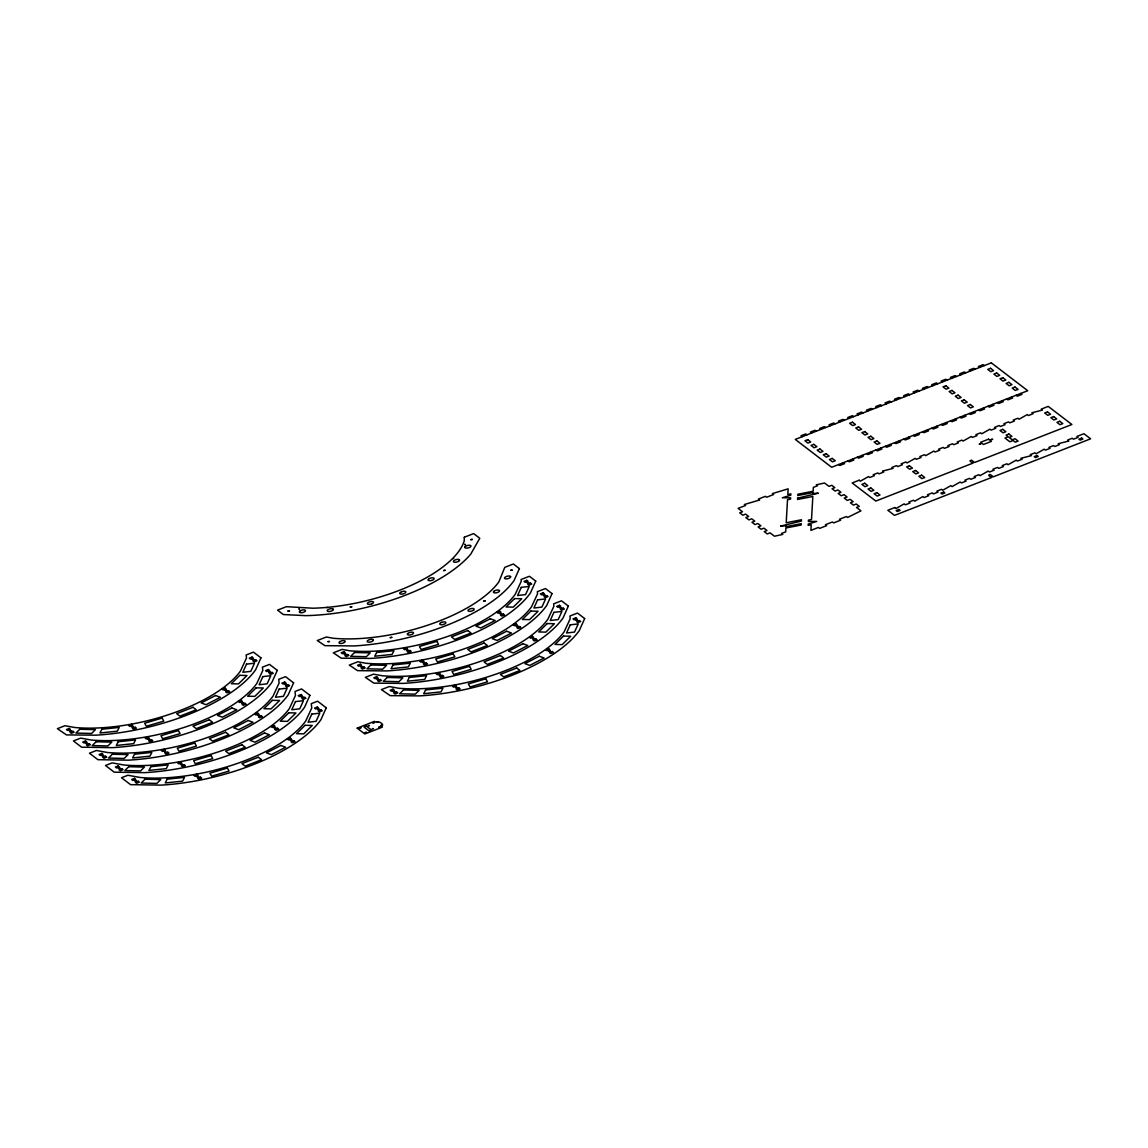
<?xml version="1.0" encoding="UTF-8"?>
<svg xmlns="http://www.w3.org/2000/svg" width="1148" height="1148" viewBox="0 0 1148 1148"><rect width="100%" height="100%" fill="white"/><g stroke="black" fill="none" stroke-linecap="round" stroke-linejoin="round"><path stroke-width="1.5" d="M299.169 608.957L299.542 609.158M464.897 544.152L465.514 544.626M299.04 609.172L299.154 608.856M465.184 544.855L464.811 544.568M326.75 607.708L327.553 607.392M453.761 558.315L453.001 558.717M984.338 365.595L983.119 364.662L978.44 366.485L979.675 367.417M1020.73 393.448L1021.95 394.381L1017.286 396.204L1016.066 395.271M974.996 369.24L973.777 368.307L969.113 370.13L970.333 371.062M1011.388 397.093L1012.608 398.026L1007.944 399.848L1006.724 398.916M965.669 372.885L964.435 371.952L959.771 373.774L960.991 374.707M1002.06 400.738L1003.28 401.671L998.616 403.493L997.382 402.561M956.327 376.53L955.107 375.597L950.429 377.419L951.663 378.352M992.719 404.383L993.938 405.316L989.275 407.138L988.055 406.205M946.985 380.175L945.765 379.242L941.102 381.064L942.321 381.997M983.377 408.028L984.611 408.961L979.933 410.783L978.713 409.85M937.658 383.819L936.424 382.887L931.76 384.709L932.98 385.642M974.049 411.673L975.269 412.606L970.605 414.428L969.371 413.495M928.316 387.464L927.096 386.532L922.418 388.354L923.652 389.287M964.707 415.318L965.927 416.25L961.263 418.073L960.044 417.14M918.974 391.109L917.754 390.176L913.091 391.999L914.31 392.932M955.366 418.963L956.6 419.895L951.922 421.732L950.702 420.785M909.646 394.754L908.412 393.821L903.749 395.644L904.968 396.577M946.038 422.608L947.258 423.555L942.594 425.377L941.36 424.43M900.305 398.399L899.085 397.466L894.407 399.289L895.641 400.221M936.696 426.252L937.916 427.2L933.252 429.022L932.033 428.075M890.963 402.044L889.743 401.111L885.079 402.934L886.299 403.866M927.354 429.897L928.589 430.844L923.91 432.667L922.691 431.72M881.635 405.703L880.401 404.756L875.737 406.579L876.957 407.526M918.027 433.542L919.247 434.489L914.583 436.312L913.349 435.365M872.293 409.348L871.074 408.401L866.396 410.223L867.63 411.171M908.685 437.187L909.905 438.134L905.241 439.957L904.021 439.01M862.952 412.993L861.732 412.046L857.068 413.868L858.288 414.815M899.343 440.832L900.577 441.779L895.899 443.602L894.679 442.654M853.624 416.638L852.39 415.691L847.726 417.513L848.946 418.46M890.016 444.477L891.235 445.424L886.572 447.246L885.338 446.299M844.282 420.283L843.062 419.336L838.384 421.158L839.619 422.105M880.674 448.122L881.894 449.069L877.23 450.891L876.01 449.944M834.94 423.928L833.721 422.981L829.057 424.803L830.277 425.75M871.332 451.767L872.566 452.714L867.888 454.536L866.668 453.589M825.613 427.573L824.379 426.626L819.715 428.448L820.935 429.395M862.005 455.412L863.224 456.359L858.56 458.181L857.326 457.234M816.271 431.218L815.051 430.27L810.373 432.093L811.607 433.04M852.663 459.056L853.882 460.004L849.219 461.826L847.999 460.879M806.929 434.862L805.709 433.915L801.046 435.738L802.265 436.685M843.321 462.701L844.555 463.649L839.877 465.471L838.657 464.524M464.294 537.25L464.208 540.938A112.274 45.317 -13.9 0 1 312.873 608.21L286.426 606.689L277.558 610.133L283.312 614.539L305.598 615.644A128.648 51.918 -13.9 0 0 470.723 554.168L479.778 538.283L473.636 533.59L464.294 537.235M780.726 526.057L786.036 525.712L785.993 526.674L801.261 523.703L801.189 525.009L785.906 527.98L785.691 531.854L781.487 533.49L782.706 534.437L774.484 536.231L770.064 532.844L767.266 533.949L764.209 531.596L767.008 530.505L763.951 528.166L761.153 529.257L758.082 526.918L760.894 525.827L757.824 523.488L755.025 524.579L751.969 522.24L754.767 521.135L751.71 518.796L748.912 519.886L745.841 517.547L748.654 516.457L745.583 514.117L742.785 515.208L739.728 512.869L742.526 511.778L738.107 508.392L745.626 505.45L744.392 504.517L759.632 499.983L758.398 499.05L765.4 496.309L766.634 497.256L773.623 494.515L772.403 493.583L788.131 488.847L787.815 494.458L790.872 493.87L790.8 495.175L782.333 497.773L790.642 497.801L790.57 499.107L787.514 499.71L786.208 522.742L801.491 519.771L801.419 521.077L780.726 526.057M797.63 498.16L797.544 499.466L812.827 496.496L811.521 519.527L808.465 520.116L808.393 521.436L816.702 521.45L808.249 524.048L808.163 525.368L811.22 524.765L810.904 530.376L818.409 527.449L819.629 528.381L826.632 525.655L825.412 524.722L832.415 521.981L833.635 522.914L840.637 520.188L839.418 519.255L846.42 516.514L847.64 517.447L860.943 510.846L856.508 507.459L859.307 506.368L856.25 504.029L853.452 505.12L850.395 502.781L853.194 501.69L850.137 499.337L847.324 500.442L844.268 498.089L847.066 496.998L844.01 494.659L841.211 495.749L838.155 493.41L840.953 492.32L837.896 489.981L835.098 491.071L832.027 488.732L834.826 487.627L831.769 485.288L828.971 486.379L824.551 483.007L816.328 484.8L817.548 485.733L813.344 487.383L813.128 491.244L797.846 494.228L797.774 495.534L813.057 492.564L812.999 493.525L818.309 493.181L797.63 498.16M510.63 576.726L510.343 577.444A3.128 1.263 -13.9 0 1 507.818 578.692L507.029 578.836A3.128 1.263 -13.9 0 1 504.575 577.831A3.128 1.263 -13.9 0 1 508.134 576.066L508.894 576.009A3.128 1.263 -13.9 0 1 510.63 576.726M373.33 640.039L373.258 640.383A3.128 1.263 -13.9 0 1 370.431 641.99L368.881 642.177A3.128 1.263 -13.9 0 1 367.274 641.072L367.547 640.699A3.128 1.263 -13.9 0 1 370.904 639.336A3.128 1.263 -13.9 0 1 373.33 640.039M333.322 609.488L333.207 609.846A3.128 1.263 -13.9 0 1 329.433 611.511A3.128 1.263 -13.9 0 1 327.324 610.349L327.639 609.975A3.128 1.263 -13.9 0 1 330.308 608.784L331.829 608.655A3.128 1.263 -13.9 0 1 333.322 609.488M464.983 546.936L464.854 547.295A3.128 1.263 -13.9 0 0 467.078 548.098L467.867 547.983A3.128 1.263 -13.9 0 0 470.938 546.247A3.128 1.263 -13.9 0 0 468.757 545.271L467.968 545.372A3.128 1.263 -13.9 0 0 465.299 546.563L464.983 546.936M407.497 633.811L407.368 634.17A3.128 1.263 -13.9 0 0 410.338 634.901A3.128 1.263 -13.9 0 0 413.481 632.993L413.395 632.677A3.128 1.263 -13.9 0 0 410.51 632.275L408.975 632.749A3.128 1.263 -13.9 0 0 407.497 633.811M372.784 722.795L374.363 722.594L372.784 722.795M260.955 657.861L255.645 669.743A128.648 51.918 -13.9 0 1 95.7 735.179L66.455 734.907L57.4 728.679L64.948 725.723L74.907 727.516A112.274 45.317 -13.9 0 0 240.42 671.092L246.49 658.005L246.146 654.991L253.478 652.136L260.955 657.861M277.285 670.346L271.961 682.228A128.648 51.918 -13.9 0 1 112.016 747.664L81.594 747.19L73.429 740.948L80.69 738.107L91.223 740.015A112.274 45.317 -13.9 0 0 256.75 683.591L262.806 670.489L262.418 667.16L269.507 664.391L277.285 670.346M293.601 682.845L288.277 694.712A128.648 51.918 -13.9 0 1 128.332 760.163L97.91 759.689L89.458 753.217L96.418 750.491L107.539 752.5A112.274 45.317 -13.9 0 0 273.066 696.075L279.136 682.988L278.706 679.329L285.536 676.66L293.601 682.845M309.917 695.329L304.593 707.211A128.648 51.918 -13.9 0 1 144.648 772.647L114.24 772.174L105.487 765.486L112.145 762.875L123.855 764.984A112.274 45.317 -13.9 0 0 289.382 708.56L295.452 695.473L294.993 691.498L301.565 688.929L309.917 695.329M326.233 707.814L320.923 719.696A128.648 51.918 -13.9 0 1 160.978 785.132L130.556 784.658L121.516 777.741L127.887 775.259L140.171 777.483A112.274 45.317 -13.9 0 0 305.698 721.059L311.768 707.957L311.266 703.667L317.594 701.198L326.233 707.814M519.413 568.619L514.089 580.501A128.648 51.918 -13.9 0 1 354.144 645.937L324.898 645.664L317.293 640.541L326.333 637.011L333.351 638.274A112.274 45.317 -13.9 0 0 498.878 581.849L504.776 567.356L513.371 563.998L519.413 568.619M535.729 581.103L530.405 592.985A128.648 51.918 -13.9 0 1 370.46 658.421L341.214 658.163L333.322 652.81L342.061 649.395L349.666 650.773A112.274 45.317 -13.9 0 0 515.194 594.348L521.264 581.247L521.063 579.525L529.4 576.267L535.729 581.103M552.044 593.602L546.721 605.47A128.648 51.918 -13.9 0 1 386.776 670.92L357.53 670.647L349.351 665.079L357.803 661.779L365.982 663.257A112.274 45.317 -13.9 0 0 531.51 606.833L537.58 593.746L537.336 591.694L545.429 588.537L552.044 593.602M568.36 606.087L563.051 617.968A128.648 51.918 -13.9 0 1 403.091 683.404L373.861 683.132L365.38 677.349L373.531 674.163L382.298 675.741A112.274 45.317 -13.9 0 0 547.826 619.317L553.896 606.23L553.623 603.862L561.458 600.791L568.36 606.087M584.676 618.571L579.367 630.453A128.648 51.918 -13.9 0 1 419.422 695.889L390.176 695.631L381.409 689.618L389.258 686.547L398.629 688.24A112.274 45.317 -13.9 0 0 564.156 631.816L570.212 618.715L569.91 616.031L577.487 613.061L584.676 618.571M246.519 664.132L242.816 672.283L250.795 671.365L254.497 663.214L246.519 664.132M262.849 676.617L259.132 684.768L267.111 683.849L270.813 675.698L262.849 676.617M279.165 689.101L275.448 697.266L283.427 696.348L287.129 688.183L279.165 689.101M295.481 701.586L291.779 709.751L299.743 708.833L303.459 700.682L295.481 701.586M311.797 714.085L308.094 722.236L316.073 721.317L319.775 713.166L311.797 714.085M521.292 587.374L517.576 595.525L525.554 594.607L529.257 586.456L521.292 587.374M537.608 599.859L533.906 608.01L541.87 607.105L545.587 598.94L537.608 599.859M553.924 612.343L550.222 620.508L558.201 619.59L561.903 611.439L553.924 612.343M570.24 624.842L566.538 632.993L574.517 632.074L578.219 623.924L570.24 624.842M101.871 729.224L99.976 732.969L117.311 731.19L119.22 727.43L101.871 729.224M118.201 741.708L116.292 745.468L133.627 743.674L135.536 739.915L118.201 741.708M134.517 754.207L132.608 757.953L149.958 756.159L151.852 752.414L134.517 754.207M150.833 766.692L148.924 770.437L166.273 768.643L168.168 764.898L150.833 766.692M167.149 779.176L165.255 782.936L182.589 781.142L184.498 777.383L167.149 779.176M376.644 652.466L374.736 656.226L392.085 654.432L393.979 650.672L376.644 652.466M392.96 664.965L391.052 668.71L408.401 666.916L410.295 663.171L392.96 664.965M409.276 677.449L407.382 681.195L424.717 679.401L426.626 675.655L409.276 677.449M425.592 689.934L423.698 693.693L441.033 691.9L442.941 688.14L425.592 689.934M69.554 730.917L71.018 730.673L69.554 730.917M85.87 743.402L87.334 743.172L85.971 743.301M102.186 755.886L103.664 755.743L102.186 755.886M131.833 726.871L133.297 726.641L131.833 726.871M118.517 768.371L119.98 768.141L118.517 768.371M148.149 739.355L149.627 739.212L148.149 739.355M134.833 780.87L136.296 780.64L134.919 780.769M164.48 751.854L165.943 751.61L164.566 751.753M180.796 764.338L182.259 764.195L180.896 764.238M225.209 690.422L226.673 690.264L225.209 690.422M252.388 659.526L253.866 659.383L252.388 659.526M197.112 776.823L198.575 776.593L197.112 776.823M287.99 611.037L289.454 610.808L287.99 611.037M241.525 702.906L242.989 702.676L241.525 702.906M268.704 672.011L270.182 671.781L268.704 672.011M257.841 715.391L259.319 715.247L257.841 715.391M285.034 684.509L286.498 684.366L285.034 684.509M274.157 727.889L275.635 727.732L274.157 727.889M327.998 641.66L329.476 641.517L328.098 641.574M301.35 696.994L302.814 696.764L301.35 696.994M350.255 606.991L351.733 606.847L350.255 606.991M290.487 740.374L291.951 740.144L290.487 740.374M344.314 654.159L345.792 654.016L344.314 654.159M317.666 709.478L319.13 709.249L317.666 709.478M360.644 666.644L362.108 666.414L360.73 666.558M390.277 637.628L391.755 637.398L390.277 637.628M376.96 679.128L378.424 678.985L377.046 679.042M357.2 728.148L364.82 733.988L382.298 727.158L381.064 726.067C386.015 725.579 378.366 719.94 376.171 722.322L374.392 721.36L357.2 728.148M359.252 728.062L360.816 727.818L359.252 728.062M443.63 570.542L445.094 570.312L443.63 570.542M406.607 650.112L408.071 649.883L406.693 650.026M368.307 725.679L369.383 725.565L368.307 725.679M365.179 732.582L366.743 732.424L365.279 732.481M470.824 539.646L472.287 539.417L470.824 539.646M372.382 728.793L373.459 728.621L372.454 728.722M376.874 722.336L377.95 722.164L376.946 722.264M393.276 691.627L394.74 691.397L393.276 691.627M378.711 727.301L380.275 727.057L378.711 727.301M380.949 725.45L382.026 725.278L381.021 725.378M422.923 662.611L424.387 662.453L422.923 662.611M439.239 675.096L440.703 674.866L439.239 675.096M483.652 601.179L485.116 600.949L483.652 601.179M510.831 570.283L512.309 570.054L510.932 570.197M455.555 687.58L457.033 687.351L455.656 687.494M499.968 613.663L501.446 613.52L499.968 613.663M527.162 582.768L528.625 582.624L527.162 582.768M516.284 626.148L517.762 625.918L516.284 626.148M543.478 595.267L544.941 595.037L543.478 595.267M532.615 638.647L534.078 638.417L532.615 638.647M559.794 607.751L561.272 607.608L559.894 607.665M548.931 651.131L550.394 650.988L548.931 651.131M576.109 620.236L577.587 620.092L576.109 620.236M979.316 444.176L980.88 444.018L979.416 444.075M991.169 439.555L992.733 439.297L991.269 439.454M493.769 591.421L493.496 591.794A3.128 1.263 -13.9 0 0 494.444 592.842L495.104 592.899A3.128 1.263 -13.9 0 0 499.222 591.478A3.128 1.263 -13.9 0 0 497.873 590.015L497.127 590.058A3.128 1.263 -13.9 0 0 494.214 591.048L493.769 591.421M459.43 560.568L458.612 561.315A3.128 1.263 -13.9 0 1 454.909 562.247L454.292 562.176A3.128 1.263 -13.9 0 1 453.862 560.698A3.128 1.263 -13.9 0 1 457.32 559.406L458.052 559.377A3.128 1.263 -13.9 0 1 459.43 560.568M299.858 611.123L299.513 611.497A3.128 1.263 -13.9 0 0 300.188 612.63L301.522 612.716A3.128 1.263 -13.9 0 0 304.507 611.812L305.024 611.454A3.128 1.263 -13.9 0 0 304.077 609.861A3.128 1.263 -13.9 0 0 299.858 611.123M79.772 729.238L75.897 733.084L91.582 733.457L95.456 729.626L79.772 729.238M96.088 741.737L92.213 745.569L107.898 745.942L111.772 742.11L96.088 741.737M112.404 754.222L108.529 758.053L124.214 758.441L128.088 754.595L112.404 754.222M128.72 766.706L124.845 770.552L140.53 770.925L144.404 767.094L128.72 766.706M145.05 779.205L141.161 783.036L156.86 783.41L160.734 779.578L145.05 779.205M354.531 652.495L350.657 656.326L366.341 656.699L370.216 652.868L354.531 652.495M370.847 664.979L366.973 668.81L382.657 669.198L386.532 665.352L370.847 664.979M387.177 677.464L383.289 681.295L398.987 681.682L402.862 677.851L387.177 677.464M403.493 689.962L399.619 693.794L415.246 694.167L419.178 690.335L403.493 689.962M239.817 675.325L231.308 683.72L238.468 683.907L246.978 675.512L239.817 675.325M256.133 687.824L247.624 696.205L254.784 696.391L263.294 687.996L256.133 687.824M272.449 700.309L263.94 708.703L271.1 708.876L279.61 700.495L272.449 700.309M288.765 712.793L280.256 721.188L287.431 721.375L295.926 712.98L288.765 712.793M305.081 725.292L296.586 733.672L303.746 733.859L312.256 725.464L305.081 725.292M514.577 598.582L506.067 606.962L513.228 607.149L521.737 598.754L514.577 598.582M530.893 611.066L522.383 619.461L529.558 619.633L538.053 611.253L530.893 611.066M547.209 623.551L538.713 631.945L545.874 632.132L554.384 623.737L547.209 623.551M563.539 636.049L555.029 644.43L562.19 644.616L570.7 636.222L563.539 636.049M339.822 641.66L339.377 642.033A3.128 1.263 -13.9 0 0 340.382 643.483A3.128 1.263 -13.9 0 0 344.371 642.45L344.802 642.105A3.128 1.263 -13.9 0 0 344.142 640.67L342.735 640.656A3.128 1.263 -13.9 0 0 339.822 641.66M473.507 610.191L472.259 610.865A3.128 1.263 -13.9 0 1 469.231 611.324L468.657 611.195A3.128 1.263 -13.9 0 1 468.901 609.445A3.128 1.263 -13.9 0 1 472.919 608.497L473.493 608.612A3.128 1.263 -13.9 0 1 473.507 610.191M429.395 578.535L428.792 578.879A3.128 1.263 -13.9 0 0 428.548 580.501L429.079 580.658A3.128 1.263 -13.9 0 0 433.399 579.64A3.128 1.263 -13.9 0 0 433.097 577.875L432.437 577.817A3.128 1.263 -13.9 0 0 430.098 578.233L429.395 578.535M215.551 695.501L201.187 702.92L206.009 704.714L220.387 697.295L215.551 695.501M231.882 707.986L217.503 715.405L222.325 717.199L236.703 709.78L231.882 707.986M248.198 720.47L233.819 727.904L238.655 729.697L253.019 722.264L248.198 720.47M264.514 732.955L250.149 740.388L254.971 742.182L269.335 734.763L264.514 732.955M490.325 618.743L475.946 626.162L480.782 627.956L495.147 620.537L490.325 618.743M280.829 745.454L266.465 752.873L271.287 754.667L285.651 747.248L280.829 745.454M506.641 631.228L492.277 638.647L497.098 640.455L511.463 633.022L506.641 631.228M522.957 643.712L508.593 651.146L513.414 652.939L527.779 645.52L522.957 643.712M539.273 656.211L524.909 663.63L529.73 665.424L544.109 658.005L539.273 656.211M441.521 622.388L440.846 622.718A3.128 1.263 -13.9 0 0 439.799 624.153L440.043 624.426A3.128 1.263 -13.9 0 0 444.104 624.211A3.128 1.263 -13.9 0 0 445.582 622.187L445.151 621.986A3.128 1.263 -13.9 0 0 442.281 622.13L441.521 622.388M401.642 591.708L400.939 592.009A3.128 1.263 -13.9 0 0 399.762 593.459L399.963 593.746A3.128 1.263 -13.9 0 0 403.938 593.631A3.128 1.263 -13.9 0 0 405.617 591.607L405.244 591.407A3.128 1.263 -13.9 0 0 402.417 591.464L401.642 591.708M991.341 362.868L795.263 439.411L831.654 467.265L1027.733 390.722L991.341 362.868M807.718 439.67L804.92 440.76L807.977 443.099L810.775 442.009L807.718 439.67M852.447 422.206L849.649 423.296L852.706 425.635L855.504 424.545L852.447 422.206M945.809 385.757L943.01 386.847L946.067 389.186L948.879 388.096L945.809 385.757M990.537 368.293L987.739 369.383L990.796 371.722L993.594 370.632L990.537 368.293M69.21 728.463L66.412 729.554L67.646 730.487L70.444 729.396L69.21 728.463M252.058 657.087L249.26 658.177L250.479 659.11L253.278 658.019L252.058 657.087M72.884 731.276L70.085 732.367L71.305 733.299L74.118 732.209L72.884 731.276M255.731 659.885L252.933 660.99L254.153 661.922L256.951 660.832L255.731 659.885M813.846 444.348L811.033 445.438L814.104 447.792L816.902 446.687L813.846 444.348M858.56 426.884L855.762 427.989L858.819 430.328L861.617 429.237L858.56 426.884M951.936 390.435L949.138 391.525L952.194 393.879L954.993 392.774L951.936 390.435M996.651 372.971L993.852 374.076L996.909 376.415L999.721 375.324L996.651 372.971M819.959 449.04L817.161 450.131L820.217 452.47L823.016 451.379L819.959 449.04M864.688 431.576L861.875 432.667L864.946 435.006L867.745 433.915L864.688 431.576M958.049 395.127L955.251 396.218L958.307 398.557L961.106 397.466L958.049 395.127M1002.778 377.663L999.98 378.754L1003.036 381.093L1005.835 380.002L1002.778 377.663M85.54 740.948L82.742 742.039L83.962 742.986L86.76 741.895L85.54 740.948M268.374 669.571L265.575 670.662L266.795 671.594L269.593 670.504L268.374 669.571M131.503 724.417L128.705 725.522L129.925 726.454L132.723 725.364L131.503 724.417M224.864 687.968L222.066 689.058L223.286 690.005L226.099 688.9L224.864 687.968M826.086 453.718L823.274 454.809L826.345 457.148L829.143 456.057L826.086 453.718M870.801 436.254L868.003 437.345L871.059 439.698L873.858 438.593L870.801 436.254M964.177 399.805L961.364 400.896L964.435 403.235L967.233 402.144L964.177 399.805M1008.891 382.341L1006.093 383.432L1009.149 385.785L1011.962 384.68L1008.891 382.341M89.214 743.76L86.401 744.851L87.635 745.798L90.434 744.693L89.214 743.76M272.047 672.384L269.249 673.474L270.469 674.407L273.267 673.316L272.047 672.384M135.177 727.229L132.364 728.32L133.599 729.267L136.397 728.162L135.177 727.229M228.538 690.78L225.74 691.871L226.96 692.804L229.772 691.713L228.538 690.78M193.007 707.283L176.663 713.669L179.935 716.165L196.265 709.78L193.007 707.283M832.2 458.396L829.401 459.501L832.458 461.84L835.256 460.735L832.2 458.396M876.929 440.947L874.116 442.037L877.187 444.376L879.985 443.286L876.929 440.947M970.29 404.483L967.491 405.588L970.548 407.927L973.346 406.822L970.29 404.483M1015.019 387.034L1012.22 388.124L1015.277 390.464L1018.075 389.373L1015.019 387.034M343.984 651.705L341.186 652.796L342.405 653.743L345.204 652.652L343.984 651.705M526.817 580.328L524.019 581.419L525.239 582.352L528.051 581.261L526.817 580.328M347.657 654.518L344.859 655.608L346.079 656.556L348.877 655.451L347.657 654.518M530.491 583.141L527.693 584.232L528.912 585.164L531.711 584.074L530.491 583.141M101.856 753.447L99.058 754.537L100.278 755.47L103.076 754.38L101.856 753.447M284.69 682.056L281.891 683.146L283.111 684.093L285.924 682.988L284.69 682.056M147.819 736.916L145.021 738.006L146.241 738.939L149.039 737.848L147.819 736.916M241.195 700.452L238.382 701.557L239.616 702.49L242.415 701.399L241.195 700.452M105.53 756.245L102.732 757.35L103.951 758.283L106.75 757.192L105.53 756.245M288.363 684.868L285.565 685.959L286.785 686.906L289.583 685.801L288.363 684.868M151.493 739.728L148.695 740.819L149.914 741.751L152.713 740.661L151.493 739.728M244.854 703.265L242.056 704.355L243.29 705.303L246.088 704.212L244.854 703.265M209.323 719.782L192.979 726.153L196.251 728.65L212.581 722.279L209.323 719.782M360.3 664.204L357.502 665.295L358.721 666.227L361.52 665.137L360.3 664.204M543.148 592.813L540.335 593.903L541.569 594.851L544.367 593.746L543.148 592.813M406.263 647.673L403.465 648.764L404.684 649.696L407.497 648.606L406.263 647.673M499.638 611.21L496.84 612.314L498.06 613.247L500.858 612.157L499.638 611.21M363.973 667.002L361.175 668.107L362.395 669.04L365.193 667.949L363.973 667.002M546.807 595.625L544.009 596.716L545.228 597.649L548.041 596.558L546.807 595.625M409.936 650.471L407.138 651.576L408.358 652.509L411.156 651.418L409.936 650.471M503.312 614.022L500.499 615.113L501.733 616.06L504.532 614.969L503.312 614.022M118.172 765.931L115.374 767.022L116.594 767.955L119.392 766.864L118.172 765.931M301.02 694.554L298.207 695.645L299.441 696.578L302.24 695.487L301.02 694.554M467.767 630.525L451.437 636.91L454.694 639.407L471.039 633.036L467.767 630.525M164.135 749.4L161.337 750.491L162.557 751.423L165.369 750.333L164.135 749.4M257.511 712.951L254.713 714.042L255.932 714.974L258.731 713.884L257.511 712.951M859.163 480.223L852.16 482.949L875.809 501.059L973.102 463.075L970.419 461.553L970.046 460.735L971.538 460.147L974.595 462.486L1071.888 424.502L1048.224 406.406L1041.222 409.133L1042.456 410.08L1031.894 412.778L1033.114 413.725L1028.45 415.547L1027.23 414.6L1019.108 419.192L1017.889 418.245L1013.225 420.068L1014.445 421.015L1009.766 422.837L1008.547 421.89L1003.883 423.712L1005.103 424.66L1000.439 426.482L999.219 425.535L994.541 427.372L995.775 428.304L991.097 430.127L989.877 429.194L981.77 433.772L980.535 432.839L975.872 434.661L977.091 435.594L972.428 437.417L971.208 436.484L963.086 441.062L961.866 440.129L957.202 441.951L958.422 442.884L953.758 444.707L952.524 443.774L947.861 445.596L949.08 446.529L944.417 448.351L943.197 447.419L938.519 449.241L939.753 450.174L935.075 451.996L933.855 451.064L925.747 455.641L924.513 454.708L919.849 456.531L921.069 457.464L916.405 459.286L915.186 458.353L907.064 462.931L905.844 461.998L901.18 463.821L902.4 464.753L897.736 466.576L896.502 465.643L891.838 467.466L893.058 468.398L882.496 471.111L883.73 472.043L879.052 473.866L877.833 472.933L873.169 474.755L874.389 475.688L869.725 477.511L868.491 476.578L860.383 481.156L859.163 480.223M121.846 768.744L119.048 769.834L120.267 770.767L123.066 769.677L121.846 768.744M304.679 697.353L301.881 698.458L303.101 699.39L305.913 698.3L304.679 697.353M167.809 752.213L165.011 753.303L166.23 754.236L169.029 753.145L167.809 752.213M261.184 715.764L258.372 716.854L259.606 717.787L262.404 716.696L261.184 715.764M225.639 732.266L209.309 738.638L212.567 741.134L228.911 734.763L225.639 732.266M864.688 483.265L861.89 484.37L864.946 486.709L867.759 485.604L864.688 483.265M909.417 465.815L906.619 466.906L909.675 469.245L912.473 468.154L909.417 465.815M1002.792 429.352L999.98 430.457L1003.051 432.796L1005.849 431.705L1002.792 429.352M1047.507 411.902L1044.709 412.993L1047.765 415.332L1050.578 414.241L1047.507 411.902M376.616 676.689L373.817 677.779L375.037 678.712L377.85 677.621L376.616 676.689M559.463 605.312L556.665 606.402L557.885 607.335L560.683 606.244L559.463 605.312M422.579 660.157L419.781 661.248L421.015 662.181L423.813 661.09L422.579 660.157M515.954 623.708L513.156 624.799L514.376 625.732L517.174 624.641L515.954 623.708M988.543 439.196L980.607 442.296L983.463 444.477L991.398 441.377L988.543 439.196M380.289 679.501L377.491 680.592L378.711 681.525L381.523 680.434L380.289 679.501M563.137 608.11L560.324 609.215L561.559 610.148L564.357 609.057L563.137 608.11M870.815 487.957L868.017 489.048L871.074 491.387L873.872 490.296L870.815 487.957M915.544 470.493L912.732 471.584L915.803 473.923L918.601 472.833L915.544 470.493M1008.905 434.044L1006.107 435.135L1008.245 436.771L1004.974 438.048L1009.881 441.793L1013.139 440.516L1015.291 442.152L1018.089 441.062L1015.033 438.723L1012.22 439.813L1009.164 437.474L1011.962 436.384L1008.905 434.044M1053.634 416.581L1050.836 417.671L1053.893 420.01L1056.691 418.92L1053.634 416.581M426.252 662.97L423.454 664.061L424.674 664.993L427.486 663.903L426.252 662.97M519.628 626.521L516.83 627.612L518.049 628.544L520.848 627.454L519.628 626.521M134.488 778.416L131.69 779.506L132.91 780.453L135.722 779.349L134.488 778.416M317.336 707.039L314.538 708.129L315.757 709.062L318.556 707.972L317.336 707.039M484.083 643.024L467.753 649.395L471.01 651.892L487.355 645.52L484.083 643.024M180.451 761.885L177.653 762.99L178.887 763.922L181.685 762.832L180.451 761.885M273.827 725.436L271.028 726.526L272.248 727.473L275.046 726.368L273.827 725.436M876.929 492.636L874.13 493.726L877.187 496.065L879.999 494.975L876.929 492.636M921.657 475.172L918.859 476.262L921.916 478.616L924.714 477.511L921.657 475.172M1059.747 421.259L1056.949 422.364L1060.006 424.703L1062.804 423.598L1059.747 421.259M138.162 781.228L135.364 782.319L136.583 783.252L139.396 782.161L138.162 781.228M321.01 709.851L318.197 710.942L319.431 711.875L322.229 710.784L321.01 709.851M184.125 764.697L181.327 765.788L182.546 766.735L185.359 765.63L184.125 764.697M277.5 728.248L274.702 729.339L275.922 730.271L278.72 729.181L277.5 728.248M241.955 744.751L225.625 751.136L228.883 753.633L245.227 747.248L241.955 744.751M392.946 689.173L390.133 690.264L391.368 691.211L394.166 690.106L392.946 689.173M575.779 617.796L572.981 618.887L574.201 619.82L576.999 618.729L575.779 617.796M438.909 672.642L436.096 673.733L437.331 674.68L440.129 673.589L438.909 672.642M532.27 636.193L529.472 637.284L530.692 638.231L533.504 637.126L532.27 636.193M396.605 691.986L393.807 693.076L395.041 694.009L397.839 692.918L396.605 691.986M579.453 620.609L576.655 621.699L577.875 622.632L580.673 621.542L579.453 620.609M442.583 675.455L439.77 676.545L441.004 677.492L443.802 676.387L442.583 675.455M535.944 639.005L533.146 640.096L534.365 641.029L537.164 639.938L535.944 639.005M500.413 655.508L484.069 661.894L487.326 664.391L503.671 658.005L500.413 655.508M196.782 774.383L193.969 775.474L195.203 776.407L198.001 775.316L196.782 774.383M290.143 737.92L287.344 739.025L288.564 739.958L291.377 738.867L290.143 737.92M200.455 777.182L197.643 778.287L198.877 779.219L201.675 778.129L200.455 777.182M293.816 740.733L291.018 741.823L292.238 742.77L295.036 741.665L293.816 740.733M894.837 507.531L887.835 510.257L894.522 515.38L991.815 477.396L989.131 475.889L988.758 475.057L990.25 474.468L993.307 476.807L1090.6 438.823L1083.913 433.714L1076.91 436.441L1078.13 437.374L1073.466 439.196L1072.232 438.263L1067.568 440.086L1068.788 441.019L1058.226 443.731L1059.46 444.663L1054.782 446.486L1053.563 445.553L1048.899 447.376L1050.119 448.308L1045.455 450.131L1044.221 449.198L1036.113 453.776L1034.893 452.843L1030.215 454.665L1031.449 455.613L1020.888 458.31L1022.107 459.257L1017.444 461.08L1016.21 460.133L1008.102 464.725L1006.882 463.778L1002.218 465.6L1003.438 466.547L998.76 468.37L997.54 467.423L992.876 469.245L994.096 470.192L989.433 472.015L988.213 471.067L980.091 475.659L978.871 474.712L974.207 476.535L975.427 477.482L970.763 479.304L969.529 478.357L964.865 480.18L966.085 481.127L961.421 482.949L960.202 482.002L952.079 486.594L950.86 485.647L942.752 490.239L941.518 489.292L936.854 491.114L938.074 492.061L933.41 493.884L932.19 492.937L927.512 494.759L928.746 495.706L924.068 497.529L922.849 496.582L914.741 501.174L913.507 500.241L908.843 502.063L910.063 502.996L905.399 504.819L904.179 503.886L896.057 508.464L894.837 507.531M258.286 757.235L241.941 763.621L245.198 766.118L261.543 759.732L258.286 757.235M898.927 509.468L896.129 510.559L897.349 511.491L900.147 510.401L898.927 509.468M943.642 492.004L940.843 493.095L942.077 494.042L944.876 492.937L943.642 492.004M1037.017 455.555L1034.219 456.646L1035.439 457.578L1038.237 456.488L1037.017 455.555M1081.746 438.091L1078.933 439.182L1080.168 440.129L1082.966 439.024L1081.746 438.091M455.225 685.141L452.427 686.231L453.647 687.164L456.445 686.074L455.225 685.141M548.586 648.677L545.788 649.782L547.022 650.715L549.82 649.625L548.586 648.677M458.899 687.939L456.1 689.044L457.32 689.977L460.118 688.886L458.899 687.939M552.26 651.49L549.462 652.581L550.681 653.528L553.494 652.423L552.26 651.49M366.356 726.139L364.031 727.057L368.924 730.802L371.263 729.884L366.356 726.139M516.729 667.993L500.385 674.378L503.656 676.875L519.987 670.489L516.729 667.993M371.708 603.862L370.144 604.293A3.128 1.263 -13.9 0 1 367.432 603.776L367.403 603.461A3.128 1.263 -13.9 0 1 370.345 601.667A3.128 1.263 -13.9 0 1 373.459 602.112L373.487 602.442A3.128 1.263 -13.9 0 1 371.708 603.862M162.112 718.088L144.662 723.211L146.327 726.254L163.791 721.131L162.112 718.088M436.886 641.33L419.422 646.453L421.101 649.495L438.55 644.372L436.886 641.33M178.442 730.573L160.978 735.696L162.643 738.738L180.107 733.615L178.442 730.573M453.202 653.815L435.752 658.952L437.417 661.994L454.866 656.857L453.202 653.815M194.758 743.057L177.294 748.195L178.973 751.237L196.423 746.1L194.758 743.057M469.518 666.314L452.068 671.437L453.733 674.479L471.182 669.356L469.518 666.314M211.074 755.556L193.625 760.679L195.289 763.721L212.739 758.598L211.074 755.556M485.834 678.798L468.384 683.921L470.049 686.963L487.513 681.84L485.834 678.798M227.39 768.041L209.941 773.164L211.605 776.206L229.055 771.083L227.39 768.041"/></g></svg>
